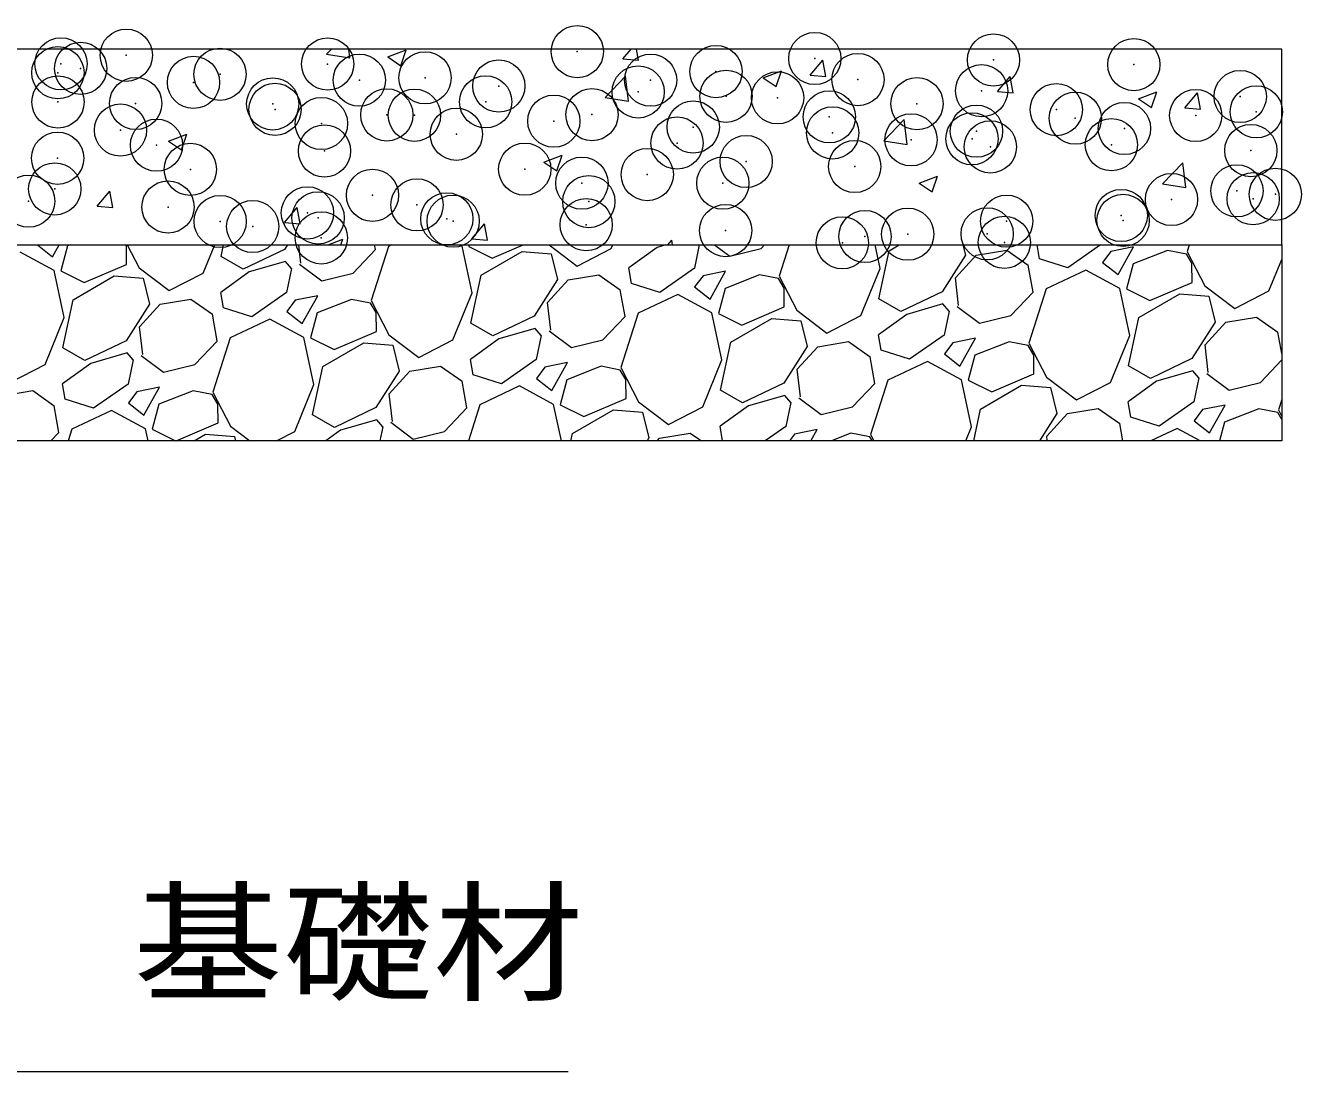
# Model space of a CAD drawing. Units: millimetres at full size; details may follow other scales. Extents: x 37600 to 71200, y -138800 to -115040.
# Drawn here: x 49543 to 50520, y -135643 to -134842 of the extents above; entities that cross this region are included whole.
import ezdxf
from ezdxf.enums import TextEntityAlignment as Align

# ---------------------------------------------------------------- set-up
doc = ezdxf.new("R2010")
doc.units = ezdxf.units.MM
doc.header["$LTSCALE"] = 80.0044
doc.header["$PDMODE"] = 32
doc.header["$PDSIZE"] = 40
for name, color, linetype, lineweight in [('0_2', 4, 'Continuous', 13), ('寸法', 6, 'Continuous', 13), ('ﾊｯﾁﾝｸﾞ', 4, 'Continuous', 9)]:
    doc.layers.add(name, color=color, linetype=linetype, lineweight=lineweight)
doc.styles.add('ＭＳ ゴシック', font='')
doc.styles.get('ＭＳ ゴシック').set_extended_font_data('MS Gothic')

msp = doc.modelspace()

# ---------------------------------------------------------------- linework, layer by layer
at = {"layer": '0_2', "color": 7}
for points in [[(46605, -134860), (46605, -135010), (46855, -135010), (46855, -135593), (48355, -135593), (48355, -135010), (50505, -135010), (50505, -134860), (48205, -134860), (48205, -135443), (47005, -135443), (47005, -134860)], [(48355, -135010), (50505, -135010), (50505, -135160), (48355, -135160)]]:
    msp.add_lwpolyline(points, close=True, dxfattribs=at)
at = {"layer": '寸法'}
msp.add_lwpolyline([(49305, -135160), (49335.61, -135233.91), (49505, -135643), (49958.33, -135643)], dxfattribs=at)
at = {"layer": 'ﾊｯﾁﾝｸﾞ'}
for p, q in [((49773.24, -134863.99), (49791.02, -134866.75)), ((49773.26, -134863.97), (49777.06, -134860)), ((49791.02, -134866.75), (49790.24, -134860)), ((49820.32, -134866.04), (49834.33, -134860.66)), ((49820.32, -134866.04), (49830.27, -134872.75)), ((49830.27, -134872.75), (49834.33, -134860.66)), ((50000.3, -134867.4), (50006.51, -134860)), ((50000.3, -134867.4), (50012.25, -134868.44)), ((50012.25, -134868.45), (50010.7, -134860)), ((50143.75, -134879.95), (50153.39, -134868.46)), ((50155.71, -134881), (50153.39, -134868.46)), ((50107.75, -134882.06), (50121.75, -134876.68)), ((50117.7, -134888.77), (50121.75, -134876.68)), ((49986.71, -134897.07), (50002.28, -134880.83)), ((50004.47, -134899.85), (50002.26, -134880.86)), ((50107.75, -134882.06), (50117.7, -134888.77)), ((50143.75, -134879.95), (50155.71, -134881)), ((50287.2, -134892.5), (50296.85, -134881.01)), ((50299.16, -134893.55), (50296.85, -134881.01)), ((49986.68, -134897.09), (50004.47, -134899.85)), ((50287.2, -134892.5), (50299.16, -134893.55)), ((50395.18, -134898.07), (50409.18, -134892.7)), ((50395.18, -134898.07), (50405.12, -134904.78)), ((50405.12, -134904.78), (50409.18, -134892.7)), ((50430.66, -134905.05), (50440.3, -134893.56)), ((50442.61, -134906.1), (50440.3, -134893.56)), ((50430.66, -134905.05), (50442.61, -134906.1)), ((50200.15, -134930.17), (50215.73, -134913.94)), ((50217.92, -134932.95), (50215.71, -134913.96)), ((49652.28, -134930.55), (49666.28, -134925.17)), ((49662.23, -134937.26), (49666.28, -134925.17)), ((49652.28, -134930.55), (49662.23, -134937.26)), ((50200.13, -134930.2), (50217.92, -134932.95)), ((49939.7, -134946.56), (49953.71, -134941.19)), ((49939.7, -134946.56), (49949.65, -134953.27)), ((49949.65, -134953.27), (49953.71, -134941.19)), ((50413.6, -134963.28), (50429.18, -134947.04)), ((50431.37, -134966.06), (50429.16, -134947.06)), ((50227.13, -134962.58), (50241.13, -134957.2)), ((50237.08, -134969.29), (50241.13, -134957.2)), ((50227.13, -134962.58), (50237.08, -134969.29)), ((50413.58, -134963.3), (50431.37, -134966.06)), ((49597.69, -134980.19), (49607.34, -134968.7)), ((49609.65, -134981.23), (49607.34, -134968.7)), ((49597.69, -134980.19), (49609.65, -134981.23)), ((49741.15, -134992.74), (49750.79, -134981.25)), ((49753.1, -134993.78), (49750.79, -134981.25)), ((49741.15, -134992.74), (49753.1, -134993.78)), ((49884.6, -135005.29), (49894.24, -134993.8)), ((49896.55, -135006.33), (49894.24, -134993.8)), ((49774.44, -135010), (49785.66, -135005.69)), ((49784.22, -135010), (49785.66, -135005.69)), ((49884.6, -135005.29), (49896.55, -135006.33)), ((49564.61, -135029.6), (49538.67, -135015.48)), ((49551.89, -135010), (49563.34, -135019.02)), ((49563.34, -135019.02), (49568.35, -135010)), ((49574.77, -135010.8), (49569.64, -135029.93)), ((49576.81, -135010), (49574.77, -135010.8)), ((49619.92, -135010.6), (49619.57, -135010)), ((49620.15, -135025.02), (49619.92, -135010.6)), ((49620.65, -135010), (49629.72, -135027.58)), ((49678.88, -135031.53), (49687.71, -135010)), ((49692.54, -135018.79), (49694.4, -135010)), ((49741.14, -135013.36), (49709.43, -135028.44)), ((49743.27, -135010), (49741.14, -135013.36)), ((49753.69, -135023.9), (49752.03, -135010)), ((49793.66, -135031.54), (49810.77, -135013.57)), ((49820.66, -135011.1), (49807.47, -135052.66)), ((49810.77, -135013.57), (49810.12, -135010)), ((49822.99, -135010), (49820.66, -135011.1)), ((49877.09, -135010.85), (49875.54, -135010)), ((49884.89, -135046.76), (49877.09, -135010.85)), ((49882.45, -135010), (49882.13, -135011.17)), ((49882.13, -135011.17), (49900.23, -135020.12)), ((49891.61, -135033.18), (49923.13, -135014.98)), ((49900.23, -135020.12), (49923.89, -135010)), ((49923.13, -135014.98), (49945.19, -135016.8)), ((49943.76, -135010), (49965.2, -135026.26)), ((49965.2, -135026.26), (49991.36, -135012.77)), ((49991.36, -135012.77), (49992.5, -135010)), ((50026.44, -135011.92), (50004.8, -135027.64)), ((50033.15, -135010), (50026.44, -135011.92)), ((50034.63, -135010), (50037.69, -135006.35)), ((50038.37, -135010), (50037.69, -135006.35)), ((50058.76, -135010), (50054.99, -135027.77)), ((50070.52, -135010), (50082.04, -135018.62)), ((50082.04, -135018.62), (50106.15, -135012.78)), ((50106.15, -135012.78), (50108.79, -135010)), ((50127.54, -135010), (50119.96, -135033.9)), ((50197.38, -135028), (50193.47, -135010)), ((50196.27, -135051.28), (50204.09, -135014.43)), ((50204.09, -135014.43), (50211.76, -135010)), ((50260.67, -135010), (50262.63, -135017.81)), ((50270.79, -135017.95), (50294.39, -135014.03)), ((50294.39, -135014.03), (50310.76, -135025.59)), ((50319.25, -135020.69), (50317.47, -135010)), ((50366.06, -135010), (50340.99, -135027.54)), ((50374.1, -135014.89), (50367.71, -135023.42)), ((50391.45, -135011.34), (50374.1, -135014.89)), ((50379.56, -135032.75), (50391.45, -135011.34)), ((50417.33, -135014.17), (50390.99, -135024.53)), ((50431.93, -135017.06), (50417.33, -135014.17)), ((50434.08, -135010), (50432.45, -135015.15)), ((50432.45, -135015.15), (50445.93, -135041.31)), ((49587.74, -135038.88), (49620.15, -135025.02)), ((49709.43, -135028.44), (49692.54, -135018.79)), ((49741.7, -135022.74), (49713.95, -135030.68)), ((49746.41, -135028.1), (49741.7, -135022.74)), ((49752.47, -135024.6), (49769.55, -135037.37)), ((49945.19, -135016.8), (49950.14, -135036.57)), ((50262.63, -135017.81), (50244.87, -135045.85)), ((50254.89, -135035.21), (50270.79, -135017.95)), ((50314.5, -135046.06), (50310.76, -135025.59)), ((50340.99, -135027.54), (50319.25, -135020.69)), ((50367.71, -135023.42), (50379.56, -135032.75)), ((50390.99, -135024.53), (50385.86, -135043.66)), ((50436.13, -135024.33), (50431.93, -135017.06)), ((50436.37, -135038.75), (50436.13, -135024.33)), ((50495.09, -135045.26), (50505, -135021.11)), ((49572.41, -135065.51), (49564.61, -135029.6)), ((49569.64, -135029.93), (49587.74, -135038.88)), ((49579.12, -135051.94), (49610.64, -135033.74)), ((49610.64, -135033.74), (49632.7, -135035.55)), ((49629.72, -135027.58), (49652.72, -135045.01)), ((49632.7, -135035.55), (49637.65, -135055.33)), ((49652.72, -135045.01), (49678.88, -135031.53)), ((49713.95, -135030.68), (49692.31, -135046.4)), ((49746.41, -135028.1), (49742.5, -135046.52)), ((49769.55, -135037.37), (49793.66, -135031.54)), ((49883.78, -135070.03), (49891.61, -135033.18)), ((49958.3, -135036.71), (49981.9, -135032.78)), ((49981.9, -135032.78), (49998.28, -135044.34)), ((50006.76, -135039.44), (50004.8, -135027.64)), ((50054.99, -135027.77), (50028.5, -135046.29)), ((50061.61, -135033.64), (50055.22, -135042.18)), ((50078.96, -135030.09), (50061.61, -135033.64)), ((50067.07, -135051.5), (50078.96, -135030.09)), ((50104.85, -135032.93), (50078.5, -135043.29)), ((50119.45, -135035.82), (50104.85, -135032.93)), ((50119.96, -135033.9), (50133.45, -135060.06)), ((50182.61, -135064.01), (50197.38, -135028)), ((50257.42, -135056.39), (50254.89, -135035.21)), ((50354.89, -135029.21), (50324.39, -135043.59)), ((50380.82, -135043.33), (50354.89, -135029.21)), ((49950.14, -135036.57), (49932.38, -135064.61)), ((49942.4, -135053.97), (49958.3, -135036.71)), ((50002.02, -135064.82), (49998.28, -135044.34)), ((50028.5, -135046.29), (50006.76, -135039.44)), ((50055.22, -135042.18), (50067.07, -135051.5)), ((50078.5, -135043.29), (50073.37, -135062.42)), ((50123.65, -135043.09), (50119.45, -135035.82)), ((50123.89, -135057.5), (50123.65, -135043.09)), ((50324.39, -135043.59), (50311.2, -135085.15)), ((50388.62, -135079.25), (50380.82, -135043.33)), ((50385.86, -135043.66), (50403.96, -135052.61)), ((50403.96, -135052.61), (50436.37, -135038.75)), ((50445.93, -135041.31), (50468.93, -135058.74)), ((50468.93, -135058.74), (50495.09, -135045.26)), ((49571.3, -135088.79), (49579.12, -135051.94)), ((49645.82, -135055.46), (49669.42, -135051.54)), ((49669.42, -135051.54), (49685.79, -135063.1)), ((49694.28, -135058.2), (49692.31, -135046.4)), ((49742.5, -135046.52), (49716.01, -135065.05)), ((49749.12, -135052.4), (49742.74, -135060.94)), ((49766.47, -135048.85), (49749.12, -135052.4)), ((49754.59, -135070.26), (49766.47, -135048.85)), ((49792.36, -135051.69), (49766.01, -135062.05)), ((49806.96, -135054.57), (49792.36, -135051.69)), ((49811.16, -135061.85), (49806.96, -135054.57)), ((49807.47, -135052.66), (49820.96, -135078.82)), ((49870.12, -135082.77), (49884.89, -135046.76)), ((49944.93, -135075.14), (49942.4, -135053.97)), ((50042.4, -135047.97), (50011.9, -135062.34)), ((50068.34, -135062.09), (50042.4, -135047.97)), ((50213.16, -135060.93), (50196.27, -135051.28)), ((50244.87, -135045.85), (50213.16, -135060.93)), ((50297.39, -135064.02), (50314.5, -135046.06)), ((50395.34, -135065.67), (50426.86, -135047.47)), ((50426.86, -135047.47), (50448.92, -135049.28)), ((50448.92, -135049.28), (50453.87, -135069.06)), ((49637.65, -135055.33), (49619.89, -135083.36)), ((49629.92, -135072.73), (49645.82, -135055.46)), ((49689.53, -135083.57), (49685.79, -135063.1)), ((49716.01, -135065.05), (49694.28, -135058.2)), ((49742.74, -135060.94), (49754.59, -135070.26)), ((49766.01, -135062.05), (49760.89, -135081.17)), ((49811.4, -135076.26), (49811.16, -135061.85)), ((49932.38, -135064.61), (49900.67, -135079.68)), ((49984.9, -135082.78), (50002.02, -135064.82)), ((50011.9, -135062.34), (49998.72, -135103.9)), ((50076.14, -135098), (50068.34, -135062.09)), ((50073.37, -135062.42), (50091.47, -135071.36)), ((50091.47, -135071.37), (50123.89, -135057.5)), ((50133.45, -135060.06), (50156.45, -135077.5)), ((50156.45, -135077.5), (50182.61, -135064.01)), ((50217.68, -135063.16), (50196.05, -135078.89)), ((50245.43, -135055.22), (50217.68, -135063.16)), ((50250.14, -135060.59), (50245.43, -135055.22)), ((50250.14, -135060.59), (50246.23, -135079.01)), ((50256.2, -135057.09), (50273.28, -135069.86)), ((50273.28, -135069.86), (50297.39, -135064.02)), ((49557.63, -135101.53), (49572.41, -135065.51)), ((49632.44, -135093.9), (49629.92, -135072.73)), ((49729.91, -135066.72), (49699.41, -135081.1)), ((49755.85, -135080.85), (49729.91, -135066.72)), ((49900.67, -135079.68), (49883.78, -135070.03)), ((49932.94, -135073.98), (49905.19, -135081.92)), ((49937.66, -135079.34), (49932.94, -135073.98)), ((50082.85, -135084.43), (50114.37, -135066.23)), ((50114.37, -135066.23), (50136.43, -135068.04)), ((50136.43, -135068.04), (50141.39, -135087.81)), ((50387.51, -135102.52), (50395.34, -135065.67)), ((50453.87, -135069.06), (50436.11, -135097.09)), ((50446.14, -135086.46), (50462.03, -135069.19)), ((50462.03, -135069.19), (50485.63, -135065.27)), ((50485.63, -135065.27), (50502.01, -135076.83)), ((49619.89, -135083.36), (49588.18, -135098.44)), ((49672.42, -135101.54), (49689.53, -135083.57)), ((49699.41, -135081.1), (49686.23, -135122.66)), ((49763.65, -135116.76), (49755.85, -135080.85)), ((49760.89, -135081.17), (49778.99, -135090.12)), ((49778.99, -135090.12), (49811.4, -135076.26)), ((49820.96, -135078.82), (49843.96, -135096.26)), ((49843.96, -135096.26), (49870.12, -135082.77)), ((49905.19, -135081.92), (49883.56, -135097.64)), ((49937.66, -135079.34), (49933.74, -135097.77)), ((49943.72, -135075.84), (49960.79, -135088.62)), ((49960.79, -135088.62), (49984.9, -135082.78)), ((50075.03, -135121.28), (50082.85, -135084.43)), ((50149.55, -135087.95), (50173.15, -135084.03)), ((50173.15, -135084.03), (50189.52, -135095.59)), ((50198.01, -135090.69), (50196.05, -135078.89)), ((50246.23, -135079.01), (50219.74, -135097.54)), ((50270.2, -135081.34), (50252.86, -135084.89)), ((50258.32, -135102.75), (50270.2, -135081.34)), ((50296.09, -135084.17), (50269.74, -135094.53)), ((50310.69, -135087.06), (50296.09, -135084.17)), ((50373.85, -135115.26), (50388.62, -135079.25)), ((50505, -135093.22), (50502.01, -135076.83)), ((49588.18, -135098.44), (49571.3, -135088.79)), ((49620.46, -135092.74), (49592.71, -135100.68)), ((49625.17, -135098.1), (49620.46, -135092.74)), ((49770.36, -135103.18), (49801.89, -135084.98)), ((49801.89, -135084.98), (49823.95, -135086.8)), ((49823.95, -135086.8), (49828.9, -135106.57)), ((50141.38, -135087.81), (50123.62, -135115.85)), ((50133.65, -135105.21), (50149.55, -135087.95)), ((50219.74, -135097.54), (50198.01, -135090.69)), ((50252.86, -135084.89), (50246.47, -135093.42)), ((50246.47, -135093.42), (50258.32, -135102.75)), ((50314.89, -135094.33), (50310.69, -135087.06)), ((50311.2, -135085.15), (50324.69, -135111.31)), ((50448.66, -135107.63), (50446.14, -135086.46)), ((49531.47, -135115.01), (49557.63, -135101.53)), ((49592.71, -135100.68), (49571.07, -135116.4)), ((49625.17, -135098.1), (49621.26, -135116.52)), ((49631.23, -135094.6), (49648.31, -135107.37)), ((49648.31, -135107.37), (49672.42, -135101.54)), ((49762.54, -135140.03), (49770.36, -135103.18)), ((49837.06, -135106.71), (49860.66, -135102.78)), ((49860.66, -135102.78), (49877.03, -135114.34)), ((49885.52, -135109.44), (49883.56, -135097.64)), ((49933.74, -135097.77), (49907.26, -135116.29)), ((49940.37, -135103.64), (49933.98, -135112.18)), ((49957.72, -135100.09), (49940.37, -135103.64)), ((49945.83, -135121.5), (49957.72, -135100.09)), ((49983.6, -135102.93), (49957.26, -135113.29)), ((49998.2, -135105.82), (49983.6, -135102.93)), ((49998.72, -135103.9), (50012.2, -135130.06)), ((50061.36, -135134.01), (50076.14, -135098)), ((50193.26, -135116.06), (50189.52, -135095.59)), ((50233.64, -135099.21), (50203.15, -135113.59)), ((50259.58, -135113.33), (50233.64, -135099.21)), ((50269.74, -135094.53), (50264.62, -135113.66)), ((50315.13, -135108.75), (50314.89, -135094.33)), ((50404.4, -135112.17), (50387.51, -135102.52)), ((50436.11, -135097.09), (50404.4, -135112.17)), ((50488.63, -135115.27), (50505, -135098.09)), ((49828.9, -135106.57), (49811.14, -135134.61)), ((49821.16, -135123.97), (49837.06, -135106.71)), ((49907.26, -135116.29), (49885.52, -135109.44)), ((49933.98, -135112.18), (49945.83, -135121.5)), ((49957.26, -135113.29), (49952.13, -135132.42)), ((50002.4, -135113.09), (49998.2, -135105.82)), ((50002.64, -135127.5), (50002.4, -135113.09)), ((50136.17, -135126.39), (50133.65, -135105.21)), ((50203.15, -135113.59), (50189.96, -135155.15)), ((50267.38, -135149.25), (50259.58, -135113.33)), ((50264.62, -135113.66), (50282.72, -135122.61)), ((50282.72, -135122.61), (50315.13, -135108.75)), ((50324.69, -135111.31), (50347.69, -135128.74)), ((50436.67, -135106.47), (50408.93, -135114.41)), ((50441.39, -135111.83), (50436.67, -135106.47)), ((50441.39, -135111.83), (50437.47, -135130.25)), ((50447.45, -135108.33), (50464.52, -135121.1)), ((49524.57, -135125.46), (49548.17, -135121.54)), ((49548.17, -135121.54), (49564.55, -135133.1)), ((49573.03, -135128.2), (49571.07, -135116.4)), ((49621.26, -135116.52), (49594.77, -135135.05)), ((49627.88, -135122.4), (49621.49, -135130.94)), ((49645.23, -135118.85), (49627.88, -135122.4)), ((49633.34, -135140.26), (49645.23, -135118.85)), ((49671.12, -135121.69), (49644.77, -135132.05)), ((49685.72, -135124.57), (49671.12, -135121.69)), ((49686.23, -135122.66), (49699.72, -135148.82)), ((49748.88, -135152.77), (49763.65, -135116.76)), ((49880.77, -135134.82), (49877.03, -135114.34)), ((49921.16, -135117.97), (49890.66, -135132.34)), ((49947.09, -135132.09), (49921.16, -135117.97)), ((50091.91, -135130.93), (50075.03, -135121.28)), ((50123.62, -135115.85), (50091.91, -135130.93)), ((50176.15, -135134.02), (50193.26, -135116.06)), ((50274.09, -135135.67), (50305.62, -135117.47)), ((50305.62, -135117.47), (50327.68, -135119.28)), ((50327.68, -135119.28), (50332.63, -135139.06)), ((50347.69, -135128.74), (50373.85, -135115.26)), ((50408.92, -135114.41), (50387.29, -135130.13)), ((50464.52, -135121.1), (50488.63, -135115.27)), ((49568.28, -135153.57), (49564.55, -135133.1)), ((49594.77, -135135.05), (49573.03, -135128.2)), ((49621.49, -135130.94), (49633.34, -135140.26)), ((49644.77, -135132.05), (49639.64, -135151.17)), ((49689.92, -135131.85), (49685.72, -135124.57)), ((49690.15, -135146.26), (49689.92, -135131.85)), ((49823.69, -135145.14), (49821.16, -135123.97)), ((49890.66, -135132.34), (49881.88, -135160)), ((49953.16, -135160), (49947.09, -135132.09)), ((49952.13, -135132.42), (49970.23, -135141.36)), ((49970.23, -135141.37), (50002.64, -135127.5)), ((50012.2, -135130.06), (50035.2, -135147.5)), ((50096.44, -135133.16), (50074.8, -135148.89)), ((50124.19, -135125.22), (50096.44, -135133.16)), ((50128.9, -135130.59), (50124.19, -135125.22)), ((50128.9, -135130.59), (50124.99, -135149.01)), ((50134.96, -135127.09), (50152.04, -135139.86)), ((50389.25, -135141.93), (50387.29, -135130.13)), ((50437.47, -135130.25), (50410.99, -135148.78)), ((50461.45, -135132.58), (50444.1, -135136.13)), ((50449.56, -135153.99), (50461.45, -135132.58)), ((50505, -135128.34), (50502.45, -135136.39)), ((49608.67, -135136.72), (49578.17, -135151.1)), ((49634.61, -135150.85), (49608.67, -135136.72)), ((49779.43, -135149.68), (49762.54, -135140.03)), ((49811.14, -135134.61), (49779.43, -135149.68)), ((49863.66, -135152.78), (49880.77, -135134.82)), ((49961.61, -135154.43), (49993.13, -135136.23)), ((49993.13, -135136.23), (50015.19, -135138.04)), ((50015.19, -135138.04), (50020.14, -135157.81)), ((50035.2, -135147.5), (50061.36, -135134.01)), ((50152.04, -135139.86), (50176.15, -135134.02)), ((50268.93, -135160), (50274.09, -135135.67)), ((50332.63, -135139.06), (50319.36, -135160)), ((50324.89, -135156.46), (50340.79, -135139.19)), ((50340.79, -135139.19), (50364.39, -135135.27)), ((50364.39, -135135.27), (50380.76, -135146.83)), ((50410.99, -135148.78), (50389.25, -135141.93)), ((50444.1, -135136.13), (50437.71, -135144.67)), ((50487.33, -135135.42), (50460.99, -135145.78)), ((50501.93, -135138.3), (50487.33, -135135.42)), ((50505, -135143.61), (50501.93, -135138.3)), ((50502.45, -135136.39), (50505, -135141.34)), ((49578.17, -135151.1), (49575.35, -135160)), ((49636.59, -135160), (49634.61, -135150.85)), ((49639.64, -135151.17), (49657.5, -135160)), ((49658.03, -135160), (49690.15, -135146.26)), ((49699.72, -135148.82), (49714.46, -135160)), ((49734.85, -135160), (49748.88, -135152.77)), ((49783.95, -135151.92), (49772.83, -135160)), ((49811.7, -135143.98), (49783.95, -135151.92)), ((49816.41, -135149.34), (49811.7, -135143.98)), ((49816.41, -135149.34), (49814.15, -135160)), ((49822.47, -135145.84), (49839.55, -135158.62)), ((49839.55, -135158.62), (49863.66, -135152.78)), ((50076.65, -135160), (50074.8, -135148.89)), ((50124.99, -135149.01), (50109.28, -135160)), ((50148.96, -135151.34), (50131.61, -135154.89)), ((50144.15, -135160), (50148.96, -135151.34)), ((50262.97, -135160), (50267.38, -135149.25)), ((50383.17, -135160), (50380.76, -135146.83)), ((50424.89, -135150.45), (50404.63, -135160)), ((50442.42, -135160), (50424.89, -135150.45)), ((50437.71, -135144.67), (50449.56, -135153.99)), ((50460.99, -135145.78), (50457.18, -135160)), ((49562.16, -135160), (49568.28, -135153.57)), ((49671.95, -135160), (49680.64, -135154.98)), ((49680.64, -135154.98), (49702.7, -135156.8)), ((49702.7, -135156.8), (49703.51, -135160)), ((49960.42, -135160), (49961.61, -135154.43)), ((50020.14, -135157.81), (50018.76, -135160)), ((50026.42, -135160), (50028.3, -135157.95)), ((50028.3, -135157.95), (50051.9, -135154.03)), ((50051.9, -135154.03), (50060.36, -135160)), ((50131.61, -135154.89), (50127.79, -135160)), ((50174.85, -135154.17), (50160.03, -135160)), ((50189.45, -135157.06), (50174.85, -135154.17)), ((50191.15, -135160), (50189.45, -135157.06)), ((50189.96, -135155.15), (50192.46, -135160)), ((50325.31, -135160), (50324.89, -135156.46))]:
    msp.add_line(p, q, dxfattribs=at)
for p in [(49619.9, -134864.71), (49965.33, -134861.95), (50147.28, -134867.23), (50284.14, -134868.33), (49567.5, -134878.1), (49569.83, -134871.3), (49584.89, -134874.77), (49691.66, -134879.28), (49774.09, -134871.44), (50071.54, -134877.21), (50391.63, -134871.88), (49671.4, -134885.52), (49798.42, -134883.79), (49848.7, -134881.98), (49905.19, -134888.3), (50021.47, -134883.8), (50180.27, -134883.33), (50011.95, -134892.81), (50079.24, -134896.13), (50118.72, -134897.32), (50274.99, -134891.9), (50473.1, -134896.29), (49567.53, -134900.51), (49627.06, -134901.63), (49732.06, -134902), (49733.83, -134906.14), (49895.16, -134900.43), (50225.48, -134901.83), (50332.25, -134906.34), (50485.42, -134908.03), (49769.34, -134916.99), (49819.41, -134910.4), (49840.59, -134910.65), (49947.36, -134915.16), (49976.56, -134910.22), (50158.35, -134911.92), (50346.79, -134912.92), (50439.01, -134910.85), (49615.42, -134922.02), (49872.68, -134925.21), (50054.12, -134919.67), (50160.89, -134924.19), (50271.05, -134922.89), (50384.4, -134920.83), (49643.03, -134933.62), (49771.66, -134938.01), (50041.72, -134931.95), (50220.98, -134929.49), (50267.65, -134928.7), (50281.71, -134934.91), (50374.42, -134933.21), (50481.18, -134937.72), (49567.29, -134943.59), (50094.67, -134946.12), (49668.97, -134952.1), (49925.08, -134951.97), (50018.92, -134956.09), (50177.83, -134949.91), (49565.09, -134967.09), (49968.85, -134962.68), (50076.81, -134962.71), (49545.1, -134976.43), (49808.44, -134971.99), (49974.12, -134976.79), (50420.49, -134975.18), (50470.56, -134968.58), (50482.99, -134974.61), (50500.01, -134971.19), (49651.87, -134980.94), (49758.63, -134985.45), (49842.54, -134979.31), (49691.81, -134992.01), (49716.73, -134995.87), (49766.8, -134989.28), (49865.4, -134989.96), (49870.25, -134991.79), (49972.16, -134994.47), (50294.18, -134991.8), (50381.97, -134987.41), (50383.37, -134991.21), (49769.23, -135004.59), (50078.93, -134998.98), (50185.69, -135003.49), (50218.43, -135001.78), (50279.28, -135001.49), (50168.37, -135008.37), (50292.46, -135008)]:
    msp.add_point(p, dxfattribs=at)

# ---------------------------------------------------------------- texts
at = {"layer": '寸法', "style": 'ＭＳ ゴシック', "width": 1.15}
msp.add_text('基礎材', height=73.31, dxfattribs=at).set_placement((49625, -135603), align=Align.BOTTOM_LEFT)

doc.saveas('drawing.dxf')
